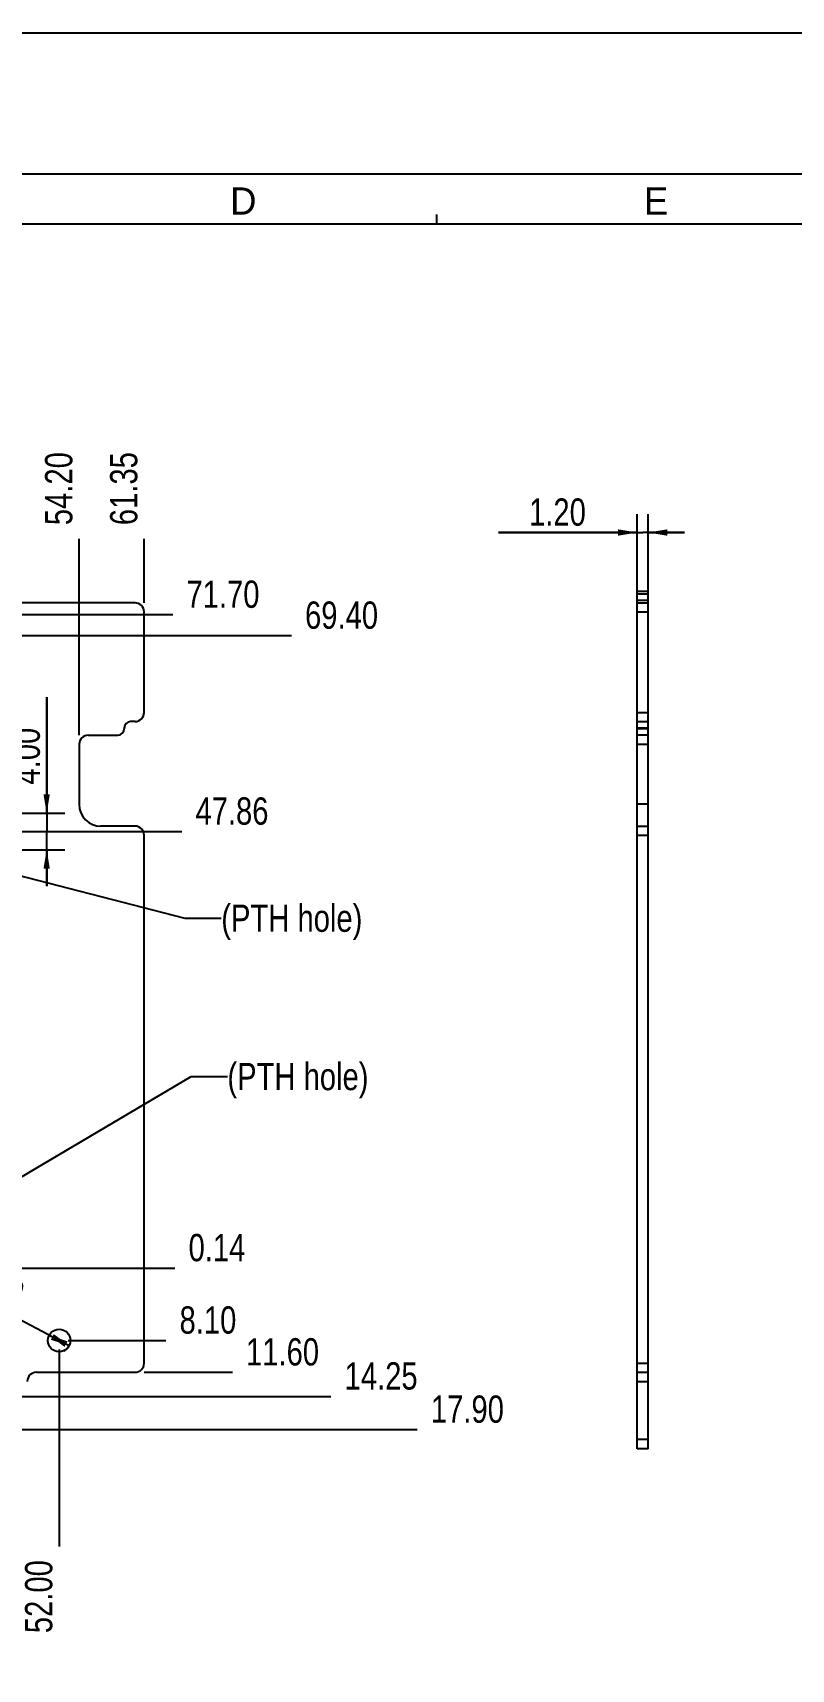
# Model space of a CAD drawing. Header units: millimetres. Extents: x 0 to 420, y 0 to 297.
# Drawn here: x 161 to 244.5, y 117.1 to 297 of the extents above; entities that cross this region are included whole.
import ezdxf

# ---------------------------------------------------------------- set-up
doc = ezdxf.new("R2010")
doc.units = ezdxf.units.MM
doc.header["$LTSCALE"] = 23.1
doc.layers.get('0').update_dxf_attribs({"linetype": 'CONTINUOUS'})
doc.layers.add('ASSEM_MEM', color=7, linetype='CONTINUOUS')
doc.layers.add('DETAIL', color=7, linetype='CONTINUOUS')
doc.styles.get("Standard").update_dxf_attribs({"font": 'txt', "width": 0.8})
doc.styles.add('TEXTSTYLE_2', font='txt')
doc.styles.add('TEXTSTYLE_3', font='symbol_asme.ttf')
doc.dimstyles.new('DIMSTYLE_1', dxfattribs={"dimtxt": 3, "dimasz": 2.1, "dimexe": 2, "dimexo": 1, "dimgap": 0.75, "dimtad": 1, "dimzin": 0, "dimdsep": 46, "dimtxsty": 'STANDARD', "dimblk": '_FILLED', "dimblk1": '_FILLED', "dimblk2": '_FILLED', "dimcen": 0.09, "dimazin": 0, "dimtp": 0.01, "dimtm": 0.01, "dimtfac": 1, "dimtofl": 0, "dimtmove": 0, "dimatfit": 3, "dimldrblk": '_FILLED', "dimfxl": 1, "dimtolj": 1, "dimtzin": 0, "dimarcsym": 0})
doc.dimstyles.new('DIMSTYLE_2', dxfattribs={"dimtxt": 3, "dimasz": 2.1, "dimexe": 2, "dimexo": 1, "dimgap": 0.75, "dimtad": 0, "dimtih": 1, "dimtoh": 1, "dimzin": 0, "dimdsep": 46, "dimtxsty": 'STANDARD', "dimblk": '_FILLED', "dimblk1": '_FILLED', "dimblk2": '_FILLED', "dimcen": 0.09, "dimazin": 0, "dimtp": 0.01, "dimtm": 0.01, "dimtfac": 1, "dimtofl": 0, "dimtmove": 0, "dimatfit": 3, "dimldrblk": '_FILLED', "dimfxl": 1, "dimtolj": 1, "dimtzin": 0, "dimarcsym": 0})
doc.dimstyles.new('DIMSTYLE_3', dxfattribs={"dimtxt": 3, "dimasz": 2.1, "dimexe": 2, "dimexo": 1, "dimtad": 1, "dimzin": 0, "dimdsep": 46, "dimtxsty": 'STANDARD', "dimblk": '_FILLED', "dimblk1": '_FILLED', "dimblk2": '_FILLED', "dimcen": 0.09, "dimazin": 0, "dimtp": 0.01, "dimtm": 0.01, "dimtfac": 1, "dimtmove": 0, "dimatfit": 2, "dimldrblk": '_FILLED', "dimfxl": 1, "dimtolj": 1, "dimtzin": 0, "dimarcsym": 0})
doc.dimstyles.get("Standard").update_dxf_attribs({"dimtxt": 3, "dimasz": 2.1, "dimexe": 2, "dimexo": 1, "dimtad": 1, "dimzin": 0, "dimdsep": 46, "dimtxsty": 'STANDARD', "dimblk": '_FILLED', "dimblk1": '_FILLED', "dimblk2": '_FILLED', "dimcen": 0.09, "dimazin": 0, "dimtol": 1, "dimtp": 0.01, "dimtm": 0.01, "dimtfac": 1, "dimtofl": 0, "dimtmove": 0, "dimatfit": 3, "dimldrblk": '_FILLED', "dimfxl": 1, "dimtolj": 1, "dimtzin": 0, "dimarcsym": 0})

# ---------------------------------------------------------------- blocks, each defined once
blk = doc.blocks.new('_FILLED')
at = {"color": 0, "linetype": 'BYBLOCK'}
blk.add_solid([(0, 0), (-1, 0.167), (-1, -0.167)], dxfattribs=at)
blk = doc.blocks.new('*D0')
at = {"color": 2, "linetype": 'CONTINUOUS'}
for p, q in [((227.52, 231.72), (227.52, 244.05)), ((228.72, 231.72), (228.72, 244.05)), ((227.52, 242.05), (212.27, 242.05)), ((212.27, 242.05), (228.12, 242.05)), ((232.72, 242.05), (228.12, 242.05)), ((228.72, 242.05), (232.72, 242.05))]:
    blk.add_line(p, q, dxfattribs=at)
at = {"color": 2, "linetype": 'CONTINUOUS', "xscale": 2.1, "yscale": 2.1, "zscale": 2.1}
blk.add_blockref('_FILLED', (227.52, 242.05), dxfattribs=at)
at = {"color": 2, "linetype": 'CONTINUOUS', "xscale": 2.1, "yscale": 2.1, "zscale": 2.1, "rotation": 180}
blk.add_blockref('_FILLED', (228.72, 242.05), dxfattribs=at)
at = {"color": 2, "linetype": 'CONTINUOUS', "insert": (221.87, 245.8), "char_height": 3, "width": 9.6, "attachment_point": 3, "line_spacing_factor": 0.9}
blk.add_mtext('1.20', dxfattribs=at)
blk = doc.blocks.new('*D17')
at = {"color": 2, "linetype": 'CONTINUOUS'}
blk.add_line((163.95, 152.22), (163.95, 130.57), dxfattribs=at)
at = {"color": 2, "linetype": 'CONTINUOUS', "insert": (160.2, 129.07), "char_height": 3, "width": 12, "attachment_point": 3, "rotation": 90, "line_spacing_factor": 0.9}
blk.add_mtext('52.00', dxfattribs=at)
blk = doc.blocks.new('*D29')
at = {"color": 2, "linetype": 'CONTINUOUS'}
blk.add_line((122.95, 230.72), (189.49, 230.72), dxfattribs=at)
at = {"color": 2, "linetype": 'CONTINUOUS', "insert": (190.99, 234.47), "char_height": 3, "width": 12, "attachment_point": 1, "line_spacing_factor": 0.9}
blk.add_mtext('69.40', dxfattribs=at)
blk = doc.blocks.new('*D30')
at = {"color": 2, "linetype": 'CONTINUOUS'}
blk.add_line((145.05, 161.18), (176.68, 161.18), dxfattribs=at)
at = {"color": 2, "linetype": 'CONTINUOUS', "insert": (178.18, 164.93), "char_height": 3, "width": 9.6, "attachment_point": 1, "line_spacing_factor": 0.9}
blk.add_mtext('0.14', dxfattribs=at)
blk = doc.blocks.new('*D31')
at = {"color": 2, "linetype": 'CONTINUOUS'}
blk.add_line((146.9, 209.18), (177.44, 209.18), dxfattribs=at)
at = {"color": 2, "linetype": 'CONTINUOUS', "insert": (178.94, 212.93), "char_height": 3, "width": 12, "attachment_point": 1, "line_spacing_factor": 0.9}
blk.add_mtext('47.86', dxfattribs=at)
blk = doc.blocks.new('*D33')
at = {"color": 2, "linetype": 'CONTINUOUS'}
blk.add_line((173.3, 149.72), (183, 149.72), dxfattribs=at)
at = {"color": 2, "linetype": 'CONTINUOUS', "insert": (184.5, 153.47), "char_height": 3, "width": 12, "attachment_point": 1, "line_spacing_factor": 0.9}
blk.add_mtext('11.60', dxfattribs=at)
blk = doc.blocks.new('*D37')
at = {"color": 2, "linetype": 'CONTINUOUS'}
blk.add_line((164.95, 153.22), (175.69, 153.22), dxfattribs=at)
at = {"color": 2, "linetype": 'CONTINUOUS', "insert": (177.19, 156.97), "char_height": 3, "width": 9.6, "attachment_point": 1, "line_spacing_factor": 0.9}
blk.add_mtext('8.10', dxfattribs=at)
blk = doc.blocks.new('*D38')
at = {"color": 2, "linetype": 'CONTINUOUS'}
blk.add_line((152.8, 143.42), (203.33, 143.42), dxfattribs=at)
at = {"color": 2, "linetype": 'CONTINUOUS', "insert": (204.83, 147.17), "char_height": 3, "width": 12, "attachment_point": 1, "line_spacing_factor": 0.9}
blk.add_mtext('17.90', dxfattribs=at)
blk = doc.blocks.new('*D39')
at = {"color": 2, "linetype": 'CONTINUOUS'}
blk.add_line((128.6, 147.07), (193.84, 147.07), dxfattribs=at)
at = {"color": 2, "linetype": 'CONTINUOUS', "insert": (195.34, 150.82), "char_height": 3, "width": 12, "attachment_point": 1, "line_spacing_factor": 0.9}
blk.add_mtext('14.25', dxfattribs=at)
blk = doc.blocks.new('*D40')
at = {"color": 2, "linetype": 'CONTINUOUS'}
blk.add_line((137.65, 233.02), (176.45, 233.02), dxfattribs=at)
at = {"color": 2, "linetype": 'CONTINUOUS', "insert": (177.95, 236.77), "char_height": 3, "width": 12, "attachment_point": 1, "line_spacing_factor": 0.9}
blk.add_mtext('71.70', dxfattribs=at)
blk = doc.blocks.new('*D47')
at = {"color": 2, "linetype": 'CONTINUOUS'}
for p, q in [((162.58, 211.18), (162.58, 223.94)), ((162.58, 223.94), (162.58, 209.18)), ((145.05, 211.18), (164.58, 211.18)), ((162.58, 203.18), (162.58, 209.18)), ((145.05, 207.18), (164.58, 207.18)), ((162.58, 207.18), (162.58, 203.18))]:
    blk.add_line(p, q, dxfattribs=at)
at = {"color": 2, "linetype": 'CONTINUOUS', "xscale": 2.1, "yscale": 2.1, "zscale": 2.1}
for p, rotation in [((162.58, 211.18), 270), ((162.58, 207.18), 90)]:
    blk.add_blockref('_FILLED', p, dxfattribs=dict(at, rotation=rotation))
at = {"color": 2, "linetype": 'CONTINUOUS', "insert": (158.83, 214.34), "char_height": 3, "width": 9.6, "attachment_point": 1, "rotation": 90, "line_spacing_factor": 0.9}
blk.add_mtext('4.00', dxfattribs=at)
blk = doc.blocks.new('*D50')
at = {"color": 2, "linetype": 'CONTINUOUS'}
for p, q in [((163.95, 153.22), (147.07, 162.12)), ((162.85, 153.8), (163.95, 153.22)), ((165.06, 152.63), (163.95, 153.22))]:
    blk.add_line(p, q, dxfattribs=at)
at = {"color": 2, "linetype": 'CONTINUOUS', "xscale": 2.1, "yscale": 2.1, "zscale": 2.1}
for p, rotation in [((162.85, 153.8), 152.1825273784), ((165.06, 152.63), 332.1825273784)]:
    blk.add_blockref('_FILLED', p, dxfattribs=dict(at, rotation=rotation))
at = {"color": 2, "linetype": 'CONTINUOUS', "insert": (160.44, 159.31), "char_height": 3, "width": 19.7077, "attachment_point": 3, "rotation": 332.1825, "line_spacing_factor": 0.9, "style": 'TEXTSTYLE_3'}
blk.add_mtext('⌀\\ftxt;{\\W0.8;2.50}', dxfattribs=at)
blk = doc.blocks.new('*D78')
at = {"color": 2, "linetype": 'CONTINUOUS'}
blk.add_line((173.3, 234.32), (173.3, 241.36), dxfattribs=at)
at = {"color": 2, "linetype": 'CONTINUOUS', "insert": (169.55, 242.86), "char_height": 3, "width": 12, "attachment_point": 1, "rotation": 90, "line_spacing_factor": 0.9}
blk.add_mtext('61.35', dxfattribs=at)
blk = doc.blocks.new('*D80')
at = {"color": 2, "linetype": 'CONTINUOUS'}
blk.add_line((166.15, 219.77), (166.15, 241.36), dxfattribs=at)
at = {"color": 2, "linetype": 'CONTINUOUS', "insert": (162.4, 242.86), "char_height": 3, "width": 12, "attachment_point": 1, "rotation": 90, "line_spacing_factor": 0.9}
blk.add_mtext('54.20', dxfattribs=at)

msp = doc.modelspace()

# ---------------------------------------------------------------- linework, layer by layer
at = {"color": 7, "linetype": 'CONTINUOUS'}
msp.add_line((0, 297), (420, 297), dxfattribs=at)
at = {"color": 4, "linetype": 'CONTINUOUS'}
for p, q in [((19, 281.5), (401, 281.5)), ((23.5, 276), (396, 276)), ((205.5, 276), (205.5, 277))]:
    msp.add_line(p, q, dxfattribs=at)
at = {"color": 2, "linetype": 'CONTINUOUS'}
msp.add_arc((163.951, 153.218), 1.25, 293.52272, 360, dxfattribs=at)
at = {"layer": 'ASSEM_MEM', "color": 7, "linetype": 'CONTINUOUS'}
for p, q in [((172.301, 234.318), (138.658, 234.318)), ((227.516, 141.318), (227.516, 235.618)), ((227.516, 235.618), (228.716, 235.618)), ((227.516, 234.318), (228.716, 234.318)), ((228.716, 141.318), (228.716, 235.618)), ((173.301, 222.268), (173.301, 233.318)), ((167.151, 219.768), (170.401, 219.768)), ((171.101, 220.568), (171.101, 220.468)), ((172.301, 221.268), (171.801, 221.268)), ((227.516, 221.268), (228.716, 221.268)), ((228.716, 219.768), (227.516, 219.768)), ((166.151, 218.768), (166.151, 212.168)), ((172.301, 209.768), (168.551, 209.768)), ((173.301, 150.718), (173.301, 208.768)), ((227.516, 209.768), (228.716, 209.768)), ((161.451, 149.718), (172.301, 149.718)), ((227.516, 149.718), (228.716, 149.718)), ((228.716, 141.318), (227.516, 141.318))]:
    msp.add_line(p, q, dxfattribs=at)
at = {"layer": 'ASSEM_MEM', "color": 9, "linetype": 'CONTINUOUS'}
for p, q in [((227.516, 235.318), (228.716, 235.318)), ((227.516, 234.618), (228.716, 234.618)), ((227.516, 233.318), (228.716, 233.318)), ((227.516, 222.268), (228.716, 222.268)), ((227.516, 220.568), (228.716, 220.568)), ((228.716, 220.468), (227.516, 220.468)), ((227.516, 218.768), (228.716, 218.768)), ((228.716, 212.168), (227.516, 212.168)), ((227.516, 208.768), (228.716, 208.768)), ((227.516, 150.718), (228.716, 150.718)), ((227.516, 148.718), (228.716, 148.718)), ((228.716, 142.318), (227.516, 142.318))]:
    msp.add_line(p, q, dxfattribs=at)
at = {"layer": 'ASSEM_MEM', "color": 7, "linetype": 'CONTINUOUS'}
msp.add_circle((163.951, 153.218), 1.25, dxfattribs=at)
for centre, radius, start, end in [((172.301, 233.318), 1, 0, 90), ((172.301, 222.268), 1, 270, 360), ((167.151, 218.768), 1, 90, 180), ((170.401, 220.468), 0.7, 270, 360), ((171.801, 220.568), 0.7, 90, 180), ((168.551, 212.168), 2.4, 180, 270), ((172.301, 208.768), 1, 0, 90), ((161.451, 148.718), 1, 90, 180), ((172.301, 150.718), 1, 270, 360)]:
    msp.add_arc(centre, radius, start, end, dxfattribs=at)

# ---------------------------------------------------------------- texts
at = {"color": 2, "linetype": 'CONTINUOUS', "char_height": 3, "width": 3, "attachment_point": 1, "line_spacing_factor": 0.9, "style": 'TEXTSTYLE_2'}
for s, insert in [('D', (182.75, 280)), ('E', (228.25, 280))]:
    msp.add_mtext(s, dxfattribs=dict(at, insert=insert))
at = {"layer": 'DETAIL', "color": 2, "linetype": 'CONTINUOUS', "char_height": 3, "width": 24, "attachment_point": 1, "line_spacing_factor": 0.9}
for insert in [(181.78, 201.148), (182.452, 183.74)]:
    msp.add_mtext('(PTH hole)', dxfattribs=dict(at, insert=insert))

# ---------------------------------------------------------------- dimensions: what is measured, and where the dimension line sits
at = {"color": 2, "linetype": 'CONTINUOUS'}
for feature_location, offset, dtype, origin, picture, middle in [((173.301, 234.318), (0, 7.044), 1, (111.951, 233.318), '*D78', (171.051, 248.937)), ((166.151, 219.768), (0, 21.594), 1, (111.951, 218.768), '*D80', (163.901, 248.862)), ((137.651, 233.018), (38.802, 0), 0, (136.651, 161.318), '*D40', (183.953, 235.268)), ((122.951, 230.718), (66.535, 0), 0, (121.951, 161.318), '*D29', (196.986, 232.968)), ((146.901, 209.178), (30.539, 0), 0, (145.901, 161.318), '*D31', (184.939, 211.428)), ((145.051, 161.178), (31.626, 0), 0, (144.051, 161.318), '*D30', (183.052, 163.428)), ((128.601, 147.068), (65.242, 0), 0, (127.601, 161.318), '*D39', (201.718, 149.318)), ((152.801, 143.418), (50.532, 0), 0, (151.801, 161.318), '*D38', (211.133, 145.668)), ((164.951, 153.218), (10.74, 0), 0, (163.951, 161.318), '*D37', (181.916, 155.468)), ((173.301, 149.718), (9.697, 0), 0, (172.301, 161.318), '*D33', (190.798, 151.968)), ((163.951, 152.218), (0, -21.648), 1, (111.951, 153.218), '*D17', (161.701, 123.07))]:
    dim = msp.add_ordinate_dim(feature_location=feature_location, offset=offset, dtype=dtype, origin=origin, dimstyle='DIMSTYLE_2', override={"dimtad": 1, "dimtih": 0, "dimtoh": 0}, dxfattribs=at)
    dim.commit()
    dim.dimension.update_dxf_attribs({"geometry": picture, "text_midpoint": middle})
for base, p1, p2, angle, picture, middle in [((227.516, 242.047), (228.716, 230.718), (227.516, 230.718), 180, '*D0', (217.372, 242.047)), ((162.58, 211.178), (144.051, 207.178), (144.051, 211.178), 90, '*D47', (162.58, 219.144))]:
    dim = msp.add_linear_dim(base=base, p1=p1, p2=p2, angle=angle, dimstyle='DIMSTYLE_1', dxfattribs=at)
    dim.commit()
    dim.dimension.update_dxf_attribs({"geometry": picture, "text_midpoint": middle, "dimtype": 160})
dim = msp.add_diameter_dim_2p(p1=(162.845, 153.801), p2=(165.056, 152.635), text='{\\fSymbol_ASME;\\W1.0;⌀}<>', dimstyle='DIMSTYLE_3', override={"dimpost": '<>'}, dxfattribs=at)
dim.commit()
dim.dimension.update_dxf_attribs({"geometry": '*D50', "text_midpoint": (153.932, 161.048), "dimtype": 163})

# ---------------------------------------------------------------- leaders
at = {"layer": 'DETAIL', "color": 2, "linetype": 'CONTINUOUS'}
for points in [[(145.547, 207.941), (177.78, 199.648), (181.78, 199.648)], [(145.36, 162.689), (178.452, 182.24), (182.452, 182.24)]]:
    msp.add_leader(points, dimstyle='STANDARD', override={"dimtad": 0}, dxfattribs=at)

doc.saveas('drawing.dxf')
